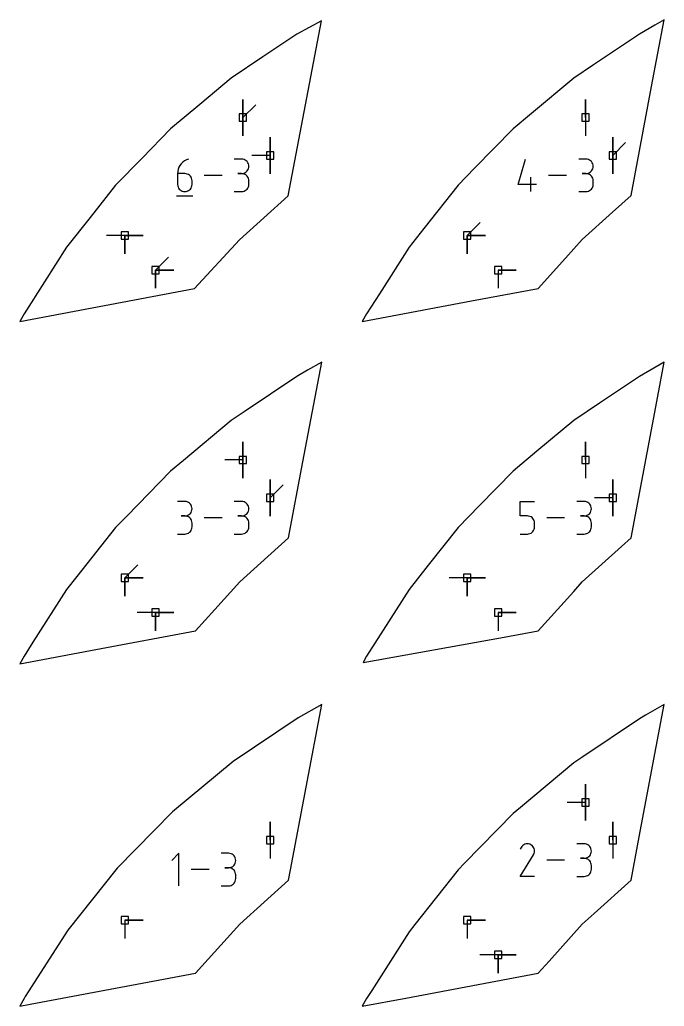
# Model space of a CAD drawing. Extents: x 0 to 800, y 0 to 1000.
# Drawn here: x 670.7 to 721.1, y 682.9 to 760.1 of the extents above; entities that cross this region are included whole.
import ezdxf

# ---------------------------------------------------------------- set-up
doc = ezdxf.new("R2010")
doc.units = 0
doc.header["$MEASUREMENT"] = 0
for name, color, linetype in [('annotation', 7, 'Continuous'), ('boundary', 7, 'Continuous'), ('hole', 7, 'Continuous')]:
    doc.layers.add(name, color=color, linetype=linetype)

msp = doc.modelspace()

# ---------------------------------------------------------------- linework, layer by layer
at = {"layer": 'annotation', "color": 1}
for p, q in [((688.188407, 752.436898), (688.188407, 753.865648)), ((688.188407, 752.436898), (688.188407, 753.865648)), ((688.188407, 753.865648), (688.188407, 752.436898)), ((688.188407, 752.436898), (688.188407, 753.865648)), ((688.188407, 753.865648), (688.188407, 752.436898)), ((688.188407, 752.436898), (689.198685, 753.447177)), ((714.977185, 752.436899), (714.977185, 753.865649)), ((714.977185, 752.436899), (714.977185, 753.865649)), ((714.977185, 753.865649), (714.977185, 752.436899)), ((688.188407, 752.436898), (688.188407, 751.008148)), ((688.188407, 752.436898), (688.188407, 751.008148)), ((688.188407, 751.008148), (688.188407, 752.436898)), ((714.977185, 752.436899), (714.977185, 751.008149)), ((690.318637, 749.47979), (690.318637, 750.90854)), ((690.318637, 749.47979), (690.318637, 750.90854)), ((690.318637, 750.90854), (690.318637, 749.47979)), ((690.318637, 749.47979), (690.318637, 750.90854)), ((690.318637, 750.90854), (690.318637, 749.47979)), ((717.107415, 749.47979), (717.107415, 750.90854)), ((717.107415, 749.47979), (717.107415, 750.90854)), ((717.107415, 750.90854), (717.107415, 749.47979)), ((717.107415, 749.47979), (717.107415, 750.90854)), ((717.107415, 750.90854), (717.107415, 749.47979)), ((717.107415, 749.47979), (718.117694, 750.490069)), ((683.362249, 748.833511), (683.262625, 748.700466)), ((683.479823, 748.951584), (683.362249, 748.833511)), ((683.613819, 749.052631), (683.479823, 748.951584)), ((683.762707, 749.1346), (683.613819, 749.052631)), ((683.924961, 749.195435), (683.762707, 749.1346)), ((683.924961, 749.195435), (683.924961, 749.195435)), ((688.080829, 749.192476), (687.514451, 749.192476)), ((688.182694, 749.183333), (688.080829, 749.192476)), ((688.278545, 749.156983), (688.182694, 749.183333)), ((688.366788, 749.115049), (688.278545, 749.156983)), ((688.445829, 749.059149), (688.366788, 749.115049)), ((688.514075, 748.990905), (688.445829, 749.059149)), ((688.569929, 748.911937), (688.514075, 748.990905)), ((688.611799, 748.823866), (688.569929, 748.911937)), ((688.63809, 748.728313), (688.611799, 748.823866)), ((690.318637, 749.47979), (688.889887, 749.47979)), ((690.318637, 749.47979), (690.318637, 748.05104)), ((690.318637, 749.47979), (690.318637, 748.05104)), ((690.318637, 748.05104), (690.318637, 749.47979)), ((709.721256, 747.21191), (710.286835, 749.195435)), ((715.011322, 749.192476), (714.444943, 749.192476)), ((715.113186, 749.183333), (715.011322, 749.192476)), ((715.209037, 749.156983), (715.113186, 749.183333)), ((715.297281, 749.115049), (715.209037, 749.156983)), ((715.376322, 749.059149), (715.297281, 749.115049)), ((715.444567, 748.990905), (715.376322, 749.059149)), ((715.500422, 748.911937), (715.444567, 748.990905)), ((715.542292, 748.823866), (715.500422, 748.911937)), ((715.568583, 748.728313), (715.542292, 748.823866)), ((717.107415, 749.47979), (717.107415, 748.05104)), ((717.107415, 749.47979), (717.107415, 748.05104)), ((717.107415, 748.05104), (717.107415, 749.47979)), ((683.086734, 748.232035), (683.074193, 748.059639)), ((683.074193, 748.059639), (683.074193, 747.21191)), ((683.640572, 748.059639), (683.074193, 748.059639)), ((683.123339, 748.397674), (683.086734, 748.232035)), ((683.182478, 748.554502), (683.123339, 748.397674)), ((683.262625, 748.700466), (683.182478, 748.554502)), ((683.742436, 748.050548), (683.640572, 748.059639)), ((683.838287, 748.024331), (683.742436, 748.050548)), ((683.926531, 747.982567), (683.838287, 748.024331)), ((688.080829, 748.059719), (687.79724, 748.059719)), ((687.79724, 748.059719), (688.080829, 748.059719)), ((688.080829, 748.059719), (688.182694, 748.068864)), ((688.182694, 748.050575), (688.080829, 748.059719)), ((688.080829, 748.059719), (688.080829, 748.059719)), ((688.182694, 748.068864), (688.278545, 748.095229)), ((688.278545, 748.024226), (688.182694, 748.050575)), ((688.278545, 748.095229), (688.366788, 748.137205)), ((688.366788, 747.982292), (688.278545, 748.024226)), ((688.366788, 748.137205), (688.445829, 748.193186)), ((688.445829, 748.193186), (688.514075, 748.261563)), ((688.514075, 748.261563), (688.569929, 748.340731)), ((688.569929, 748.340731), (688.611799, 748.42908)), ((688.611799, 748.42908), (688.63809, 748.525005)), ((688.647208, 748.626897), (688.63809, 748.728313)), ((688.63809, 748.525005), (688.647208, 748.626897)), ((688.647208, 748.626897), (688.647208, 748.626897)), ((715.011322, 748.059719), (714.727733, 748.059719)), ((714.727733, 748.059719), (715.011322, 748.059719)), ((715.011322, 748.059719), (715.113186, 748.068864)), ((715.113186, 748.050575), (715.011322, 748.059719)), ((715.011322, 748.059719), (715.011322, 748.059719)), ((715.113186, 748.068864), (715.209037, 748.095229)), ((715.209037, 748.024226), (715.113186, 748.050575)), ((715.209037, 748.095229), (715.297281, 748.137205)), ((715.297281, 747.982292), (715.209037, 748.024226)), ((715.297281, 748.137205), (715.376322, 748.193186)), ((715.376322, 748.193186), (715.444567, 748.261563)), ((715.444567, 748.261563), (715.500422, 748.340731)), ((715.500422, 748.340731), (715.542292, 748.42908)), ((715.542292, 748.42908), (715.568583, 748.525005)), ((715.577701, 748.626897), (715.568583, 748.728313)), ((715.568583, 748.525005), (715.577701, 748.626897)), ((715.577701, 748.626897), (715.577701, 748.626897)), ((684.005572, 747.926839), (683.926531, 747.982567)), ((684.073817, 747.858726), (684.005572, 747.926839)), ((684.129671, 747.779811), (684.073817, 747.858726)), ((684.171541, 747.691674), (684.129671, 747.779811)), ((684.197832, 747.595897), (684.171541, 747.691674)), ((684.20695, 747.49406), (684.197832, 747.595897)), ((684.20695, 747.21191), (684.20695, 747.49406)), ((684.20695, 747.49406), (684.20695, 747.49406)), ((686.558237, 747.920163), (685.163644, 747.920163)), ((688.445829, 747.926392), (688.366788, 747.982292)), ((688.514075, 747.858148), (688.445829, 747.926392)), ((688.569929, 747.77918), (688.514075, 747.858148)), ((688.611799, 747.691109), (688.569929, 747.77918)), ((688.63809, 747.595556), (688.611799, 747.691109)), ((688.647208, 747.49414), (688.63809, 747.595556)), ((688.647208, 747.210551), (688.647208, 747.49414)), ((688.647208, 747.49414), (688.647208, 747.49414)), ((710.712939, 746.644892), (710.712939, 747.777649)), ((713.48873, 747.920163), (712.094136, 747.920163)), ((715.376322, 747.926392), (715.297281, 747.982292)), ((715.444567, 747.858148), (715.376322, 747.926392)), ((715.500422, 747.77918), (715.444567, 747.858148)), ((715.542292, 747.691109), (715.500422, 747.77918)), ((715.568583, 747.595556), (715.542292, 747.691109)), ((715.577701, 747.49414), (715.568583, 747.595556)), ((715.577701, 747.210551), (715.577701, 747.49414)), ((715.577701, 747.49414), (715.577701, 747.49414)), ((683.074193, 747.21191), (683.074193, 747.21191)), ((683.074193, 747.21191), (683.083337, 747.110024)), ((683.083337, 747.110024), (683.109694, 747.014114)), ((683.109694, 747.014114), (683.15165, 746.925785)), ((683.15165, 746.925785), (683.20759, 746.846643)), ((683.20759, 746.846643), (683.275901, 746.778292)), ((683.275901, 746.778292), (683.354968, 746.722337)), ((683.354968, 746.722337), (683.443179, 746.680382)), ((683.443179, 746.680382), (683.538918, 746.654032)), ((683.538918, 746.654032), (683.640572, 746.644892)), ((683.640572, 746.644892), (683.742436, 746.654032)), ((683.640572, 746.644892), (683.640572, 746.644892)), ((683.742436, 746.654032), (683.838287, 746.680382)), ((683.838287, 746.680382), (683.926531, 746.722337)), ((683.926531, 746.722337), (684.005572, 746.778292)), ((684.005572, 746.778292), (684.073817, 746.846643)), ((684.073817, 746.846643), (684.129671, 746.925785)), ((684.129671, 746.925785), (684.171541, 747.014114)), ((684.171541, 747.014114), (684.197832, 747.110024)), ((684.197832, 747.110024), (684.20695, 747.21191)), ((687.514451, 746.644972), (688.080829, 746.644972)), ((688.080829, 746.644972), (688.182694, 746.65411)), ((688.080829, 746.644972), (688.080829, 746.644972)), ((688.182694, 746.65411), (688.278545, 746.680446)), ((688.278545, 746.680446), (688.366788, 746.722363)), ((688.366788, 746.722363), (688.445829, 746.778246)), ((688.445829, 746.778246), (688.514075, 746.846476)), ((688.514075, 746.846476), (688.569929, 746.925439)), ((688.569929, 746.925439), (688.611799, 747.013517)), ((688.611799, 747.013517), (688.63809, 747.109093)), ((688.63809, 747.109093), (688.647208, 747.210551)), ((711.137443, 747.21191), (709.721256, 747.21191)), ((714.444943, 746.644972), (715.011322, 746.644972)), ((715.011322, 746.644972), (715.113186, 746.65411)), ((715.011322, 746.644972), (715.011322, 746.644972)), ((715.113186, 746.65411), (715.209037, 746.680446)), ((715.209037, 746.680446), (715.297281, 746.722363)), ((715.297281, 746.722363), (715.376322, 746.778246)), ((715.376322, 746.778246), (715.444567, 746.846476)), ((715.444567, 746.846476), (715.500422, 746.925439)), ((715.500422, 746.925439), (715.542292, 747.013517)), ((715.542292, 747.013517), (715.568583, 747.109093)), ((715.568583, 747.109093), (715.577701, 747.210551)), ((683.003256, 746.326074), (684.278527, 746.326074)), ((705.734717, 743.211003), (706.744995, 744.221282)), ((678.945939, 743.211003), (677.517189, 743.211003)), ((678.945939, 743.211003), (680.374689, 743.211003)), ((678.945939, 743.211003), (680.374689, 743.211003)), ((680.374689, 743.211003), (678.945939, 743.211003)), ((678.945939, 743.211003), (678.945939, 741.782253)), ((678.945939, 743.211003), (680.374689, 743.211003)), ((680.374689, 743.211003), (678.945939, 743.211003)), ((678.945939, 743.211003), (678.945939, 741.782253)), ((678.945939, 741.782253), (678.945939, 743.211003)), ((705.734717, 743.211003), (705.734716, 741.782253)), ((705.734717, 743.211003), (705.734716, 741.782253)), ((705.734716, 741.782253), (705.734717, 743.211003)), ((705.734717, 743.211003), (707.163467, 743.211003)), ((705.734717, 743.211003), (707.163467, 743.211003)), ((707.163467, 743.211003), (705.734717, 743.211003)), ((705.734717, 743.211003), (707.163467, 743.211003)), ((707.163467, 743.211003), (705.734717, 743.211003)), ((681.349376, 740.510529), (682.359655, 741.520808)), ((681.349376, 740.510529), (682.778126, 740.510529)), ((681.349376, 740.510529), (682.778126, 740.510529)), ((682.778126, 740.510529), (681.349376, 740.510529)), ((681.349376, 740.510529), (681.349376, 739.081779)), ((681.349376, 740.510529), (682.778126, 740.510529)), ((682.778126, 740.510529), (681.349376, 740.510529)), ((681.349376, 740.510529), (681.349376, 739.081779)), ((681.349376, 739.081779), (681.349376, 740.510529)), ((708.138154, 740.510529), (709.566904, 740.510529)), ((708.138154, 740.510529), (709.566904, 740.510529)), ((709.566904, 740.510529), (708.138154, 740.510529)), ((708.138154, 740.510529), (708.138154, 739.081779)), ((688.188407, 725.648121), (688.188407, 727.076871)), ((688.188407, 725.648121), (688.188407, 727.076871)), ((688.188407, 727.076871), (688.188407, 725.648121)), ((688.188407, 725.648121), (688.188407, 727.076871)), ((688.188407, 727.076871), (688.188407, 725.648121)), ((714.977185, 725.648121), (714.977185, 727.076871)), ((714.977185, 725.648121), (714.977185, 727.076871)), ((714.977185, 727.076871), (714.977185, 725.648121)), ((688.188407, 725.648121), (686.759657, 725.648121)), ((688.188407, 725.648121), (688.188407, 724.219371)), ((688.188407, 725.648121), (688.188407, 724.219371)), ((688.188407, 724.219371), (688.188407, 725.648121)), ((714.977185, 725.648121), (714.977185, 724.219371)), ((690.318637, 722.691013), (690.318637, 724.119763)), ((690.318637, 722.691013), (690.318637, 724.119763)), ((690.318637, 724.119763), (690.318637, 722.691013)), ((690.318637, 722.691013), (690.318637, 724.119763)), ((690.318637, 724.119763), (690.318637, 722.691013)), ((717.107415, 722.691013), (717.107415, 724.119763)), ((717.107415, 722.691013), (717.107415, 724.119763)), ((717.107415, 724.119763), (717.107415, 722.691013)), ((717.107415, 722.691013), (717.107415, 724.119763)), ((717.107415, 724.119763), (717.107415, 722.691013)), ((690.318637, 722.691013), (691.328916, 723.701291)), ((690.318637, 722.691013), (690.318637, 721.262263)), ((690.318637, 722.691013), (690.318637, 721.262263)), ((690.318637, 721.262263), (690.318637, 722.691013)), ((717.107415, 722.691013), (715.678665, 722.691013)), ((717.107415, 722.691013), (717.107415, 721.262263)), ((717.107415, 722.691013), (717.107415, 721.262263)), ((717.107415, 721.262263), (717.107415, 722.691013)), ((683.640572, 722.403698), (683.074193, 722.403698)), ((683.742436, 722.394555), (683.640572, 722.403698)), ((683.838287, 722.368205), (683.742436, 722.394555)), ((683.926531, 722.326271), (683.838287, 722.368205)), ((684.005572, 722.270371), (683.926531, 722.326271)), ((684.073817, 722.202127), (684.005572, 722.270371)), ((684.129671, 722.12316), (684.073817, 722.202127)), ((684.171541, 722.035089), (684.129671, 722.12316)), ((684.197832, 721.939535), (684.171541, 722.035089)), ((684.20695, 721.838119), (684.197832, 721.939535)), ((684.197832, 721.736227), (684.20695, 721.838119)), ((684.20695, 721.838119), (684.20695, 721.838119)), ((688.080829, 722.403698), (687.514451, 722.403698)), ((688.182694, 722.394555), (688.080829, 722.403698)), ((688.278545, 722.368205), (688.182694, 722.394555)), ((688.366788, 722.326271), (688.278545, 722.368205)), ((688.445829, 722.270371), (688.366788, 722.326271)), ((688.514075, 722.202127), (688.445829, 722.270371)), ((688.569929, 722.12316), (688.514075, 722.202127)), ((688.611799, 722.035089), (688.569929, 722.12316)), ((688.63809, 721.939535), (688.611799, 722.035089)), ((688.647208, 721.838119), (688.63809, 721.939535)), ((688.63809, 721.736227), (688.647208, 721.838119)), ((688.647208, 721.838119), (688.647208, 721.838119)), ((709.862971, 721.270861), (709.862971, 722.406657)), ((709.862971, 722.406657), (710.995728, 722.406657)), ((714.869607, 722.403698), (714.303229, 722.403698)), ((714.971472, 722.394555), (714.869607, 722.403698)), ((715.067323, 722.368205), (714.971472, 722.394555)), ((715.155566, 722.326271), (715.067323, 722.368205)), ((715.234607, 722.270371), (715.155566, 722.326271)), ((715.302852, 722.202127), (715.234607, 722.270371)), ((715.358707, 722.12316), (715.302852, 722.202127)), ((715.400577, 722.035089), (715.358707, 722.12316)), ((715.426868, 721.939535), (715.400577, 722.035089)), ((715.435986, 721.838119), (715.426868, 721.939535)), ((715.426868, 721.736227), (715.435986, 721.838119)), ((715.435986, 721.838119), (715.435986, 721.838119)), ((683.640572, 721.270941), (683.356983, 721.270941)), ((683.356983, 721.270941), (683.640572, 721.270941)), ((683.640572, 721.270941), (683.742436, 721.280086)), ((683.742436, 721.261798), (683.640572, 721.270941)), ((683.640572, 721.270941), (683.640572, 721.270941)), ((683.742436, 721.280086), (683.838287, 721.306451)), ((683.838287, 721.235448), (683.742436, 721.261798)), ((683.838287, 721.306451), (683.926531, 721.348427)), ((683.926531, 721.193514), (683.838287, 721.235448)), ((683.926531, 721.348427), (684.005572, 721.404408)), ((684.005572, 721.137614), (683.926531, 721.193514)), ((684.005572, 721.404408), (684.073817, 721.472786)), ((684.073817, 721.06937), (684.005572, 721.137614)), ((684.073817, 721.472786), (684.129671, 721.551953)), ((684.129671, 720.990402), (684.073817, 721.06937)), ((684.129671, 721.551953), (684.171541, 721.640303)), ((684.171541, 720.902331), (684.129671, 720.990402)), ((684.171541, 721.640303), (684.197832, 721.736227)), ((686.558237, 721.131385), (685.163644, 721.131385)), ((688.080829, 721.270941), (687.79724, 721.270941)), ((687.79724, 721.270941), (688.080829, 721.270941)), ((688.080829, 721.270941), (688.182694, 721.280086)), ((688.182694, 721.261798), (688.080829, 721.270941)), ((688.080829, 721.270941), (688.080829, 721.270941)), ((688.182694, 721.280086), (688.278545, 721.306451)), ((688.278545, 721.235448), (688.182694, 721.261798)), ((688.278545, 721.306451), (688.366788, 721.348427)), ((688.366788, 721.193514), (688.278545, 721.235448)), ((688.366788, 721.348427), (688.445829, 721.404408)), ((688.445829, 721.137614), (688.366788, 721.193514)), ((688.445829, 721.404408), (688.514075, 721.472786)), ((688.514075, 721.06937), (688.445829, 721.137614)), ((688.514075, 721.472786), (688.569929, 721.551953)), ((688.569929, 720.990402), (688.514075, 721.06937)), ((688.569929, 721.551953), (688.611799, 721.640303)), ((688.611799, 720.902331), (688.569929, 720.990402)), ((688.611799, 721.640303), (688.63809, 721.736227)), ((710.42935, 721.270861), (709.862971, 721.270861)), ((710.531046, 721.26177), (710.42935, 721.270861)), ((710.626807, 721.235553), (710.531046, 721.26177)), ((710.715024, 721.193789), (710.626807, 721.235553)), ((710.794086, 721.138061), (710.715024, 721.193789)), ((710.862384, 721.069948), (710.794086, 721.138061)), ((710.918307, 720.991033), (710.862384, 721.069948)), ((710.960245, 720.902897), (710.918307, 720.991033)), ((713.347015, 721.131385), (711.952422, 721.131385)), ((714.869607, 721.270941), (714.586018, 721.270941)), ((714.586018, 721.270941), (714.869607, 721.270941)), ((714.869607, 721.270941), (714.971472, 721.280086)), ((714.971472, 721.261798), (714.869607, 721.270941)), ((714.869607, 721.270941), (714.869607, 721.270941)), ((714.971472, 721.280086), (715.067323, 721.306451)), ((715.067323, 721.235448), (714.971472, 721.261798)), ((715.067323, 721.306451), (715.155566, 721.348427)), ((715.155566, 721.193514), (715.067323, 721.235448)), ((715.155566, 721.348427), (715.234607, 721.404408)), ((715.234607, 721.137614), (715.155566, 721.193514)), ((715.234607, 721.404408), (715.302852, 721.472786)), ((715.302852, 721.06937), (715.234607, 721.137614)), ((715.302852, 721.472786), (715.358707, 721.551953)), ((715.358707, 720.990402), (715.302852, 721.06937)), ((715.358707, 721.551953), (715.400577, 721.640303)), ((715.400577, 720.902331), (715.358707, 720.990402)), ((715.400577, 721.640303), (715.426868, 721.736227)), ((684.129671, 720.136661), (684.171541, 720.224739)), ((684.197832, 720.806778), (684.171541, 720.902331)), ((684.171541, 720.224739), (684.197832, 720.320315)), ((684.20695, 720.705362), (684.197832, 720.806778)), ((684.197832, 720.320315), (684.20695, 720.421773)), ((684.20695, 720.421773), (684.20695, 720.705362)), ((684.20695, 720.705362), (684.20695, 720.705362)), ((688.569929, 720.136661), (688.611799, 720.224739)), ((688.63809, 720.806778), (688.611799, 720.902331)), ((688.611799, 720.224739), (688.63809, 720.320315)), ((688.647208, 720.705362), (688.63809, 720.806778)), ((688.63809, 720.320315), (688.647208, 720.421773)), ((688.647208, 720.421773), (688.647208, 720.705362)), ((688.647208, 720.705362), (688.647208, 720.705362)), ((710.918272, 720.137008), (710.960227, 720.225336)), ((710.960227, 720.225336), (710.986584, 720.321246)), ((710.986589, 720.807119), (710.960245, 720.902897)), ((710.986584, 720.321246), (710.995728, 720.423132)), ((710.995728, 720.705282), (710.986589, 720.807119)), ((710.995728, 720.423132), (710.995728, 720.705282)), ((710.995728, 720.705282), (710.995728, 720.705282)), ((715.358707, 720.136661), (715.400577, 720.224739)), ((715.426868, 720.806778), (715.400577, 720.902331)), ((715.400577, 720.224739), (715.426868, 720.320315)), ((715.435986, 720.705362), (715.426868, 720.806778)), ((715.426868, 720.320315), (715.435986, 720.421773)), ((715.435986, 720.421773), (715.435986, 720.705362)), ((715.435986, 720.705362), (715.435986, 720.705362)), ((683.074193, 719.856194), (683.640572, 719.856194)), ((683.640572, 719.856194), (683.742436, 719.865332)), ((683.640572, 719.856194), (683.640572, 719.856194)), ((683.742436, 719.865332), (683.838287, 719.891668)), ((683.838287, 719.891668), (683.926531, 719.933585)), ((683.926531, 719.933585), (684.005572, 719.989468)), ((684.005572, 719.989468), (684.073817, 720.057699)), ((684.073817, 720.057699), (684.129671, 720.136661)), ((687.514451, 719.856194), (688.080829, 719.856194)), ((688.080829, 719.856194), (688.182694, 719.865332)), ((688.080829, 719.856194), (688.080829, 719.856194)), ((688.182694, 719.865332), (688.278545, 719.891668)), ((688.278545, 719.891668), (688.366788, 719.933585)), ((688.366788, 719.933585), (688.445829, 719.989468)), ((688.445829, 719.989468), (688.514075, 720.057699)), ((688.514075, 720.057699), (688.569929, 720.136661)), ((709.862971, 719.856114), (710.42935, 719.856114)), ((710.42935, 719.856114), (710.531004, 719.865254)), ((710.42935, 719.856114), (710.42935, 719.856114)), ((710.531004, 719.865254), (710.626743, 719.891604)), ((710.626743, 719.891604), (710.714953, 719.933559)), ((710.714953, 719.933559), (710.79402, 719.989514)), ((710.79402, 719.989514), (710.862331, 720.057865)), ((710.862331, 720.057865), (710.918272, 720.137008)), ((714.303229, 719.856194), (714.869607, 719.856194)), ((714.869607, 719.856194), (714.971472, 719.865332)), ((714.869607, 719.856194), (714.869607, 719.856194)), ((714.971472, 719.865332), (715.067323, 719.891668)), ((715.067323, 719.891668), (715.155566, 719.933585)), ((715.155566, 719.933585), (715.234607, 719.989468)), ((715.234607, 719.989468), (715.302852, 720.057699)), ((715.302852, 720.057699), (715.358707, 720.136661)), ((678.945939, 716.422225), (679.956217, 717.432504)), ((678.945939, 716.422225), (680.374689, 716.422225)), ((678.945939, 716.422225), (680.374689, 716.422225)), ((680.374689, 716.422225), (678.945939, 716.422225)), ((678.945939, 716.422225), (678.945939, 714.993475)), ((678.945939, 716.422225), (680.374689, 716.422225)), ((680.374689, 716.422225), (678.945939, 716.422225)), ((678.945939, 716.422225), (678.945939, 714.993475)), ((678.945939, 714.993475), (678.945939, 716.422225)), ((705.734717, 716.422225), (704.305967, 716.422225)), ((705.734717, 716.422225), (705.734716, 714.993475)), ((705.734717, 716.422225), (705.734716, 714.993475)), ((705.734716, 714.993475), (705.734717, 716.422225)), ((705.734717, 716.422225), (707.163467, 716.422225)), ((705.734717, 716.422225), (707.163467, 716.422225)), ((707.163467, 716.422225), (705.734717, 716.422225)), ((705.734717, 716.422225), (707.163467, 716.422225)), ((707.163467, 716.422225), (705.734717, 716.422225)), ((681.349376, 713.721751), (679.920626, 713.721751)), ((681.349376, 713.721751), (682.778126, 713.721751)), ((681.349376, 713.721751), (682.778126, 713.721751)), ((682.778126, 713.721751), (681.349376, 713.721751)), ((681.349376, 713.721751), (681.349376, 712.293001)), ((681.349376, 713.721751), (682.778126, 713.721751)), ((682.778126, 713.721751), (681.349376, 713.721751)), ((681.349376, 713.721751), (681.349376, 712.293001)), ((681.349376, 712.293001), (681.349376, 713.721751)), ((708.138154, 713.721751), (709.566904, 713.721751)), ((708.138154, 713.721751), (709.566904, 713.721751)), ((709.566904, 713.721751), (708.138154, 713.721751)), ((708.138154, 713.721751), (708.138154, 712.293001)), ((714.977185, 698.859343), (714.977185, 700.288093)), ((714.977185, 698.859343), (714.977185, 700.288093)), ((714.977185, 700.288093), (714.977185, 698.859343)), ((714.977185, 698.859343), (714.977185, 700.288093)), ((714.977185, 700.288093), (714.977185, 698.859343)), ((714.977185, 698.859343), (713.548435, 698.859343)), ((714.977185, 698.859343), (714.977185, 697.430593)), ((714.977185, 698.859343), (714.977185, 697.430593)), ((714.977185, 697.430593), (714.977185, 698.859343)), ((690.318637, 695.902235), (690.318637, 697.330985)), ((690.318637, 695.902235), (690.318637, 697.330985)), ((690.318637, 697.330985), (690.318637, 695.902235)), ((717.107415, 695.902235), (717.107415, 697.330985)), ((717.107415, 695.902235), (717.107415, 697.330985)), ((717.107415, 697.330985), (717.107415, 695.902235)), ((690.318637, 695.902235), (690.318637, 694.473485)), ((710.149238, 695.54331), (710.068785, 695.487832)), ((710.237175, 695.58384), (710.149238, 695.54331)), ((710.330442, 695.608862), (710.237175, 695.58384)), ((710.426885, 695.617817), (710.330442, 695.608862)), ((710.524352, 695.610145), (710.426885, 695.617817)), ((710.620687, 695.585286), (710.524352, 695.610145)), ((710.713738, 695.542682), (710.620687, 695.585286)), ((710.796963, 695.483585), (710.713738, 695.542682)), ((710.713738, 695.542682), (710.713738, 695.542682)), ((714.8698, 695.61492), (714.303421, 695.61492)), ((714.971664, 695.605777), (714.8698, 695.61492)), ((715.067515, 695.579428), (714.971664, 695.605777)), ((715.155759, 695.537493), (715.067515, 695.579428)), ((715.2348, 695.481593), (715.155759, 695.537493)), ((717.107415, 695.902235), (717.107415, 694.473485)), ((683.186157, 694.879875), (682.619138, 694.312696)), ((683.186157, 692.329332), (683.186157, 694.879875)), ((687.059956, 694.876916), (686.493577, 694.876916)), ((687.16182, 694.867772), (687.059956, 694.876916)), ((687.257671, 694.841423), (687.16182, 694.867772)), ((687.345915, 694.799489), (687.257671, 694.841423)), ((687.424956, 694.743589), (687.345915, 694.799489)), ((687.493201, 694.675345), (687.424956, 694.743589)), ((709.862971, 693.067315), (710.909676, 694.752376)), ((709.938947, 695.334269), (709.86457, 695.191595)), ((709.99797, 695.417965), (709.938947, 695.334269)), ((710.068785, 695.487832), (709.99797, 695.417965)), ((710.866547, 695.412669), (710.796963, 695.483585)), ((710.921873, 695.332107), (710.866547, 695.412669)), ((710.909676, 694.752376), (710.910927, 694.753924)), ((710.909676, 694.752376), (710.909676, 694.752376)), ((710.910927, 694.753924), (710.912127, 694.755485)), ((710.912127, 694.755485), (710.913283, 694.757073)), ((710.913283, 694.757073), (710.914404, 694.758701)), ((710.914404, 694.758701), (710.915498, 694.760381)), ((710.915498, 694.760381), (710.916571, 694.762127)), ((710.916571, 694.762127), (710.917633, 694.763951)), ((710.917633, 694.763951), (710.918691, 694.765868)), ((710.918691, 694.765868), (710.919753, 694.767891)), ((710.919753, 694.767891), (710.962971, 694.860684)), ((710.919753, 694.767891), (710.919753, 694.767891)), ((710.962322, 695.244073), (710.921873, 695.332107)), ((710.987275, 695.15074), (710.962322, 695.244073)), ((710.962971, 694.860684), (710.988218, 694.956872)), ((710.996113, 695.054282), (710.987275, 695.15074)), ((710.988218, 694.956872), (710.996113, 695.054282)), ((715.303045, 695.413349), (715.2348, 695.481593)), ((715.358899, 695.334382), (715.303045, 695.413349)), ((715.303045, 694.684008), (715.358899, 694.763175)), ((715.400769, 695.246311), (715.358899, 695.334382)), ((715.358899, 694.763175), (715.400769, 694.851525)), ((715.42706, 695.150757), (715.400769, 695.246311)), ((715.400769, 694.851525), (715.42706, 694.947449)), ((715.436178, 695.049341), (715.42706, 695.150757)), ((715.42706, 694.947449), (715.436178, 695.049341)), ((715.436178, 695.049341), (715.436178, 695.049341)), ((687.549055, 694.596377), (687.493201, 694.675345)), ((687.493201, 693.946003), (687.549055, 694.025171)), ((687.590925, 694.508306), (687.549055, 694.596377)), ((687.549055, 694.025171), (687.590925, 694.11352)), ((687.617216, 694.412753), (687.590925, 694.508306)), ((687.590925, 694.11352), (687.617216, 694.209445)), ((687.626334, 694.311337), (687.617216, 694.412753)), ((687.617216, 694.209445), (687.626334, 694.311337)), ((687.626334, 694.311337), (687.626334, 694.311337)), ((713.347208, 694.342608), (711.952614, 694.342608)), ((714.8698, 694.482163), (714.586211, 694.482163)), ((714.586211, 694.482163), (714.8698, 694.482163)), ((714.8698, 694.482163), (714.971664, 694.491308)), ((714.971664, 694.47302), (714.8698, 694.482163)), ((714.8698, 694.482163), (714.8698, 694.482163)), ((714.971664, 694.491308), (715.067515, 694.517673)), ((715.067515, 694.44667), (714.971664, 694.47302)), ((715.067515, 694.517673), (715.155759, 694.559649)), ((715.155759, 694.404736), (715.067515, 694.44667)), ((715.155759, 694.559649), (715.2348, 694.61563)), ((715.2348, 694.348836), (715.155759, 694.404736)), ((715.2348, 694.61563), (715.303045, 694.684008)), ((715.303045, 694.280592), (715.2348, 694.348836)), ((715.358899, 694.201625), (715.303045, 694.280592)), ((715.400769, 694.113554), (715.358899, 694.201625)), ((715.42706, 694.018), (715.400769, 694.113554)), ((715.436178, 693.916584), (715.42706, 694.018)), ((685.537363, 693.604603), (684.14277, 693.604603)), ((687.059956, 693.744158), (686.776367, 693.744158)), ((686.776367, 693.744158), (687.059956, 693.744158)), ((687.059956, 693.744158), (687.16182, 693.753304)), ((687.16182, 693.735015), (687.059956, 693.744158)), ((687.059956, 693.744158), (687.059956, 693.744158)), ((687.16182, 693.753304), (687.257671, 693.779668)), ((687.257671, 693.708666), (687.16182, 693.735015)), ((687.257671, 693.779668), (687.345915, 693.821645)), ((687.345915, 693.666731), (687.257671, 693.708666)), ((687.345915, 693.821645), (687.424956, 693.877626)), ((687.424956, 693.610832), (687.345915, 693.666731)), ((687.424956, 693.877626), (687.493201, 693.946003)), ((687.493201, 693.542588), (687.424956, 693.610832)), ((687.549055, 693.46362), (687.493201, 693.542588)), ((687.590925, 693.375549), (687.549055, 693.46362)), ((687.617216, 693.279996), (687.590925, 693.375549)), ((687.626334, 693.17858), (687.617216, 693.279996)), ((687.626334, 692.89499), (687.626334, 693.17858)), ((687.626334, 693.17858), (687.626334, 693.17858)), ((715.155759, 693.144808), (715.2348, 693.20069)), ((715.2348, 693.20069), (715.303045, 693.268921)), ((715.303045, 693.268921), (715.358899, 693.347883)), ((715.358899, 693.347883), (715.400769, 693.435961)), ((715.400769, 693.435961), (715.42706, 693.531537)), ((715.42706, 693.531537), (715.436178, 693.632995)), ((715.436178, 693.632995), (715.436178, 693.916584)), ((715.436178, 693.916584), (715.436178, 693.916584)), ((687.257671, 692.364886), (687.345915, 692.406803)), ((687.345915, 692.406803), (687.424956, 692.462686)), ((687.424956, 692.462686), (687.493201, 692.530916)), ((687.493201, 692.530916), (687.549055, 692.609879)), ((687.549055, 692.609879), (687.590925, 692.697956)), ((687.590925, 692.697956), (687.617216, 692.793533)), ((687.617216, 692.793533), (687.626334, 692.89499)), ((710.995728, 693.067315), (709.862971, 693.067315)), ((714.303421, 693.067416), (714.8698, 693.067416)), ((714.8698, 693.067416), (714.971664, 693.076554)), ((714.8698, 693.067416), (714.8698, 693.067416)), ((714.971664, 693.076554), (715.067515, 693.10289)), ((715.067515, 693.10289), (715.155759, 693.144808)), ((686.493577, 692.329412), (687.059956, 692.329412)), ((687.059956, 692.329412), (687.16182, 692.33855)), ((687.059956, 692.329412), (687.059956, 692.329412)), ((687.16182, 692.33855), (687.257671, 692.364886)), ((678.945939, 689.633448), (680.374689, 689.633447)), ((678.945939, 689.633448), (680.374689, 689.633447)), ((680.374689, 689.633447), (678.945939, 689.633448)), ((678.945939, 689.633448), (678.945939, 688.204698)), ((705.734717, 689.633448), (705.734716, 688.204698)), ((705.734717, 689.633448), (707.163467, 689.633447)), ((705.734717, 689.633448), (707.163467, 689.633447)), ((707.163467, 689.633447), (705.734717, 689.633448)), ((708.138154, 686.932974), (706.709404, 686.932974)), ((708.138154, 686.932974), (709.566904, 686.932974)), ((708.138154, 686.932974), (709.566904, 686.932974)), ((709.566904, 686.932974), (708.138154, 686.932974)), ((708.138154, 686.932974), (708.138154, 685.504224)), ((708.138154, 686.932974), (709.566904, 686.932974)), ((709.566904, 686.932974), (708.138154, 686.932974)), ((708.138154, 686.932974), (708.138154, 685.504224)), ((708.138154, 685.504224), (708.138154, 686.932974))]:
    msp.add_line(p, q, dxfattribs=at)
at = {"layer": 'boundary', "color": 5}
for p, q in [((691.727948, 746.315471), (694.3296, 760.004335)), ((694.3296, 760.004335), (692.402862, 758.977615)), ((720.396937, 759.671047), (719.19164, 758.977615)), ((720.150143, 754.868157), (721.135668, 760.096054)), ((721.135668, 760.096054), (720.396937, 759.671047)), ((692.402862, 758.977615), (689.741016, 757.18661)), ((719.19164, 758.977615), (715.603934, 756.563652)), ((689.741016, 757.18661), (687.277569, 755.529097)), ((715.603934, 756.563652), (714.066347, 755.529097)), ((687.277569, 755.529097), (684.813987, 753.473888)), ((714.066347, 755.529097), (710.745867, 752.759033)), ((718.542182, 746.338434), (720.150143, 754.868157)), ((684.813987, 753.473888), (682.534027, 751.571863)), ((710.745867, 752.759033), (709.322805, 751.571863)), ((682.534027, 751.571863), (680.294818, 749.274238)), ((709.322805, 751.571863), (706.304741, 748.475064)), ((680.294818, 749.274238), (678.222508, 747.147865)), ((706.304741, 748.475064), (705.011285, 747.147865)), ((678.222508, 747.147865), (676.231415, 744.632185)), ((705.011285, 747.147865), (702.327639, 743.757165)), ((687.912124, 742.868623), (691.727948, 746.315471)), ((717.091221, 745.029579), (718.542182, 746.338434)), ((714.723865, 742.894079), (717.091221, 745.029579)), ((676.231415, 744.632185), (674.388727, 742.304008)), ((702.327639, 743.757165), (701.177505, 742.304008)), ((684.399013, 739.058472), (687.912124, 742.868623)), ((713.41501, 741.443118), (714.723865, 742.894079)), ((674.388727, 742.304008), (672.666849, 739.596931)), ((701.177505, 742.304008), (698.856713, 738.655339)), ((711.279511, 739.075762), (713.41501, 741.443118)), ((672.666849, 739.596931), (671.07331, 737.091623)), ((670.73538, 736.486339), (684.399013, 739.058472)), ((706.051613, 738.090237), (711.279511, 739.075762)), ((697.52189, 736.482277), (706.051613, 738.090237)), ((698.856713, 738.655339), (697.862088, 737.091623)), ((671.07331, 737.091623), (670.73538, 736.486339)), ((697.862088, 737.091623), (697.52189, 736.482277)), ((693.245274, 732.673494), (692.402862, 732.188837)), ((692.877248, 725.51129), (694.34689, 733.307277)), ((694.34689, 733.307277), (693.245274, 732.673494)), ((721.135668, 733.307277), (719.19164, 732.188837)), ((720.63426, 730.647468), (721.135668, 733.307277)), ((692.402862, 732.188837), (688.352227, 729.463396)), ((719.19164, 732.188837), (716.066864, 730.086354)), ((718.542182, 719.549656), (720.63426, 730.647468)), ((688.352227, 729.463396), (687.277569, 728.740319)), ((716.066864, 730.086354), (714.066347, 728.740319)), ((687.277569, 728.740319), (683.52864, 725.612827)), ((714.066347, 728.740319), (711.174316, 726.327683)), ((683.52864, 725.612827), (682.534027, 724.783085)), ((711.174316, 726.327683), (709.322805, 724.783085)), ((691.753404, 719.549656), (692.877248, 725.51129)), ((682.534027, 724.783085), (679.126536, 721.2867)), ((709.322805, 724.783085), (706.694169, 722.085873)), ((706.694169, 722.085873), (705.011285, 720.359087)), ((679.126536, 721.2867), (678.222508, 720.359087)), ((678.222508, 720.359087), (675.192584, 716.530878)), ((705.011285, 720.359087), (702.673916, 717.405897)), ((689.589691, 717.597855), (691.753404, 719.549656)), ((717.803974, 718.883747), (718.542182, 719.549656)), ((714.723865, 716.105302), (717.803974, 718.883747)), ((687.935087, 716.105302), (689.589691, 717.597855)), ((702.673916, 717.405897), (701.177505, 715.51523)), ((675.192584, 716.530878), (674.388727, 715.51523)), ((685.983286, 713.941588), (687.935087, 716.105302)), ((714.057956, 715.367093), (714.723865, 716.105302)), ((674.388727, 715.51523), (671.768478, 711.395765)), ((701.177505, 715.51523), (699.15617, 712.337357)), ((711.279511, 712.286984), (714.057956, 715.367093)), ((684.490733, 712.286984), (685.983286, 713.941588)), ((676.694746, 710.817342), (684.490733, 712.286984)), ((697.587662, 709.811306), (708.619702, 711.785577)), ((699.15617, 712.337357), (697.862088, 710.302846)), ((708.619702, 711.785577), (711.279511, 712.286984)), ((671.768478, 711.395765), (671.07331, 710.302846)), ((670.733112, 709.693499), (676.694746, 710.817342)), ((671.07331, 710.302846), (670.733112, 709.693499)), ((697.862088, 710.302846), (697.587662, 709.811306)), ((691.909013, 693.586334), (694.34689, 706.518499)), ((694.34689, 706.518499), (692.519503, 705.467166)), ((719.181908, 696.154423), (721.135668, 706.518499)), ((721.135668, 706.518499), (719.671166, 705.675941)), ((719.671166, 705.675941), (719.19164, 705.400059)), ((692.519503, 705.467166), (687.426368, 702.05166)), ((719.19164, 705.400059), (714.678075, 702.363139)), ((687.426368, 702.05166), (682.671742, 698.109194)), ((714.066347, 701.951542), (709.888969, 698.466622)), ((714.678075, 702.363139), (714.066347, 701.951542)), ((682.671742, 698.109194), (678.347681, 693.698748)), ((709.322805, 697.994307), (705.525886, 694.098335)), ((709.888969, 698.466622), (709.322805, 697.994307)), ((718.542182, 692.760878), (719.181908, 696.154423)), ((705.525886, 694.098335), (705.011285, 693.570309)), ((678.347681, 693.698748), (674.50003, 688.86708)), ((691.753404, 692.760878), (691.909013, 693.586334)), ((705.011285, 693.570309), (701.635085, 689.30459)), ((687.935087, 689.316524), (691.753404, 692.760878)), ((715.665716, 690.166131), (718.542182, 692.760878)), ((714.723865, 689.316524), (715.665716, 690.166131)), ((674.50003, 688.86708), (671.169564, 683.665395)), ((684.490733, 685.498207), (687.935087, 689.316524)), ((701.177505, 688.726453), (698.257799, 684.136191)), ((701.635085, 689.30459), (701.177505, 688.726453)), ((712.129118, 686.440058), (714.723865, 689.316524)), ((711.279511, 685.498207), (712.129118, 686.440058)), ((671.558568, 683.06033), (684.490733, 685.498207)), ((700.915435, 683.544447), (711.279511, 685.498207)), ((698.257799, 684.136191), (697.862088, 683.514068)), ((671.07331, 683.514068), (670.733112, 682.904721)), ((671.169564, 683.665395), (671.07331, 683.514068)), ((697.52189, 682.904721), (700.915435, 683.544447)), ((697.862088, 683.514068), (697.52189, 682.904721)), ((670.733112, 682.904721), (671.558568, 683.06033))]:
    msp.add_line(p, q, dxfattribs=at)
at = {"layer": 'hole', "color": 5}
for p, q in [((688.474157, 752.722648), (687.902657, 752.722648)), ((687.902657, 752.722648), (687.902657, 752.151148)), ((688.474157, 752.151148), (688.474157, 752.722648)), ((715.262935, 752.722649), (714.691435, 752.722649)), ((714.691435, 752.722649), (714.691435, 752.151149)), ((715.262935, 752.151149), (715.262935, 752.722649)), ((687.902657, 752.151148), (688.474157, 752.151148)), ((714.691435, 752.151149), (715.262935, 752.151149)), ((690.604387, 749.76554), (690.032887, 749.76554)), ((690.032887, 749.76554), (690.032887, 749.19404)), ((690.604387, 749.19404), (690.604387, 749.76554)), ((717.393165, 749.76554), (716.821665, 749.76554)), ((716.821665, 749.76554), (716.821665, 749.19404)), ((717.393165, 749.19404), (717.393165, 749.76554)), ((690.032887, 749.19404), (690.604387, 749.19404)), ((716.821665, 749.19404), (717.393165, 749.19404)), ((679.231689, 743.496753), (678.660189, 743.496753)), ((678.660189, 743.496753), (678.660189, 742.925253)), ((679.231689, 742.925253), (679.231689, 743.496753)), ((706.020467, 743.496753), (705.448967, 743.496753)), ((705.448967, 743.496753), (705.448967, 742.925253)), ((706.020467, 742.925253), (706.020467, 743.496753)), ((678.660189, 742.925253), (679.231689, 742.925253)), ((705.448967, 742.925253), (706.020467, 742.925253)), ((681.635126, 740.796279), (681.063626, 740.796279)), ((681.063626, 740.796279), (681.063626, 740.224779)), ((681.635126, 740.224779), (681.635126, 740.796279)), ((708.423904, 740.796279), (707.852404, 740.796279)), ((707.852404, 740.796279), (707.852404, 740.224779)), ((708.423904, 740.224779), (708.423904, 740.796279)), ((681.063626, 740.224779), (681.635126, 740.224779)), ((707.852404, 740.224779), (708.423904, 740.224779)), ((688.474157, 725.933871), (687.902657, 725.933871)), ((687.902657, 725.933871), (687.902657, 725.362371)), ((688.474157, 725.362371), (688.474157, 725.933871)), ((715.262935, 725.933871), (714.691435, 725.933871)), ((714.691435, 725.933871), (714.691435, 725.362371)), ((715.262935, 725.362371), (715.262935, 725.933871)), ((687.902657, 725.362371), (688.474157, 725.362371)), ((714.691435, 725.362371), (715.262935, 725.362371)), ((690.604387, 722.976763), (690.032887, 722.976763)), ((690.032887, 722.976763), (690.032887, 722.405263)), ((690.604387, 722.405263), (690.604387, 722.976763)), ((717.393165, 722.976763), (716.821665, 722.976763)), ((716.821665, 722.976763), (716.821665, 722.405263)), ((717.393165, 722.405263), (717.393165, 722.976763)), ((690.032887, 722.405263), (690.604387, 722.405263)), ((716.821665, 722.405263), (717.393165, 722.405263)), ((679.231689, 716.707975), (678.660189, 716.707975)), ((678.660189, 716.707975), (678.660189, 716.136475)), ((679.231689, 716.136475), (679.231689, 716.707975)), ((706.020467, 716.707975), (705.448967, 716.707975)), ((705.448967, 716.707975), (705.448967, 716.136475)), ((706.020467, 716.136475), (706.020467, 716.707975)), ((678.660189, 716.136475), (679.231689, 716.136475)), ((705.448967, 716.136475), (706.020467, 716.136475)), ((681.635126, 714.007501), (681.063626, 714.007501)), ((681.063626, 714.007501), (681.063626, 713.436001)), ((681.063626, 713.436001), (681.635126, 713.436001)), ((681.635126, 713.436001), (681.635126, 714.007501)), ((708.423904, 714.007501), (707.852404, 714.007501)), ((707.852404, 714.007501), (707.852404, 713.436001)), ((707.852404, 713.436001), (708.423904, 713.436001)), ((708.423904, 713.436001), (708.423904, 714.007501)), ((715.262935, 699.145093), (714.691435, 699.145093)), ((714.691435, 699.145093), (714.691435, 698.573593)), ((715.262935, 698.573593), (715.262935, 699.145093)), ((714.691435, 698.573593), (715.262935, 698.573593)), ((690.604387, 696.187985), (690.032887, 696.187985)), ((690.032887, 696.187985), (690.032887, 695.616485)), ((690.032887, 695.616485), (690.604387, 695.616485)), ((690.604387, 695.616485), (690.604387, 696.187985)), ((717.393165, 696.187985), (716.821665, 696.187985)), ((716.821665, 696.187985), (716.821665, 695.616485)), ((716.821665, 695.616485), (717.393165, 695.616485)), ((717.393165, 695.616485), (717.393165, 696.187985)), ((679.231689, 689.919198), (678.660189, 689.919198)), ((678.660189, 689.919198), (678.660189, 689.347698)), ((678.660189, 689.347698), (679.231689, 689.347698)), ((679.231689, 689.347698), (679.231689, 689.919198)), ((706.020467, 689.919198), (705.448967, 689.919198)), ((705.448967, 689.919198), (705.448967, 689.347698)), ((705.448967, 689.347698), (706.020467, 689.347698)), ((706.020467, 689.347698), (706.020467, 689.919198)), ((708.423904, 687.218724), (707.852404, 687.218724)), ((707.852404, 687.218724), (707.852404, 686.647224)), ((708.423904, 686.647224), (708.423904, 687.218724)), ((707.852404, 686.647224), (708.423904, 686.647224))]:
    msp.add_line(p, q, dxfattribs=at)

doc.saveas('drawing.dxf')
